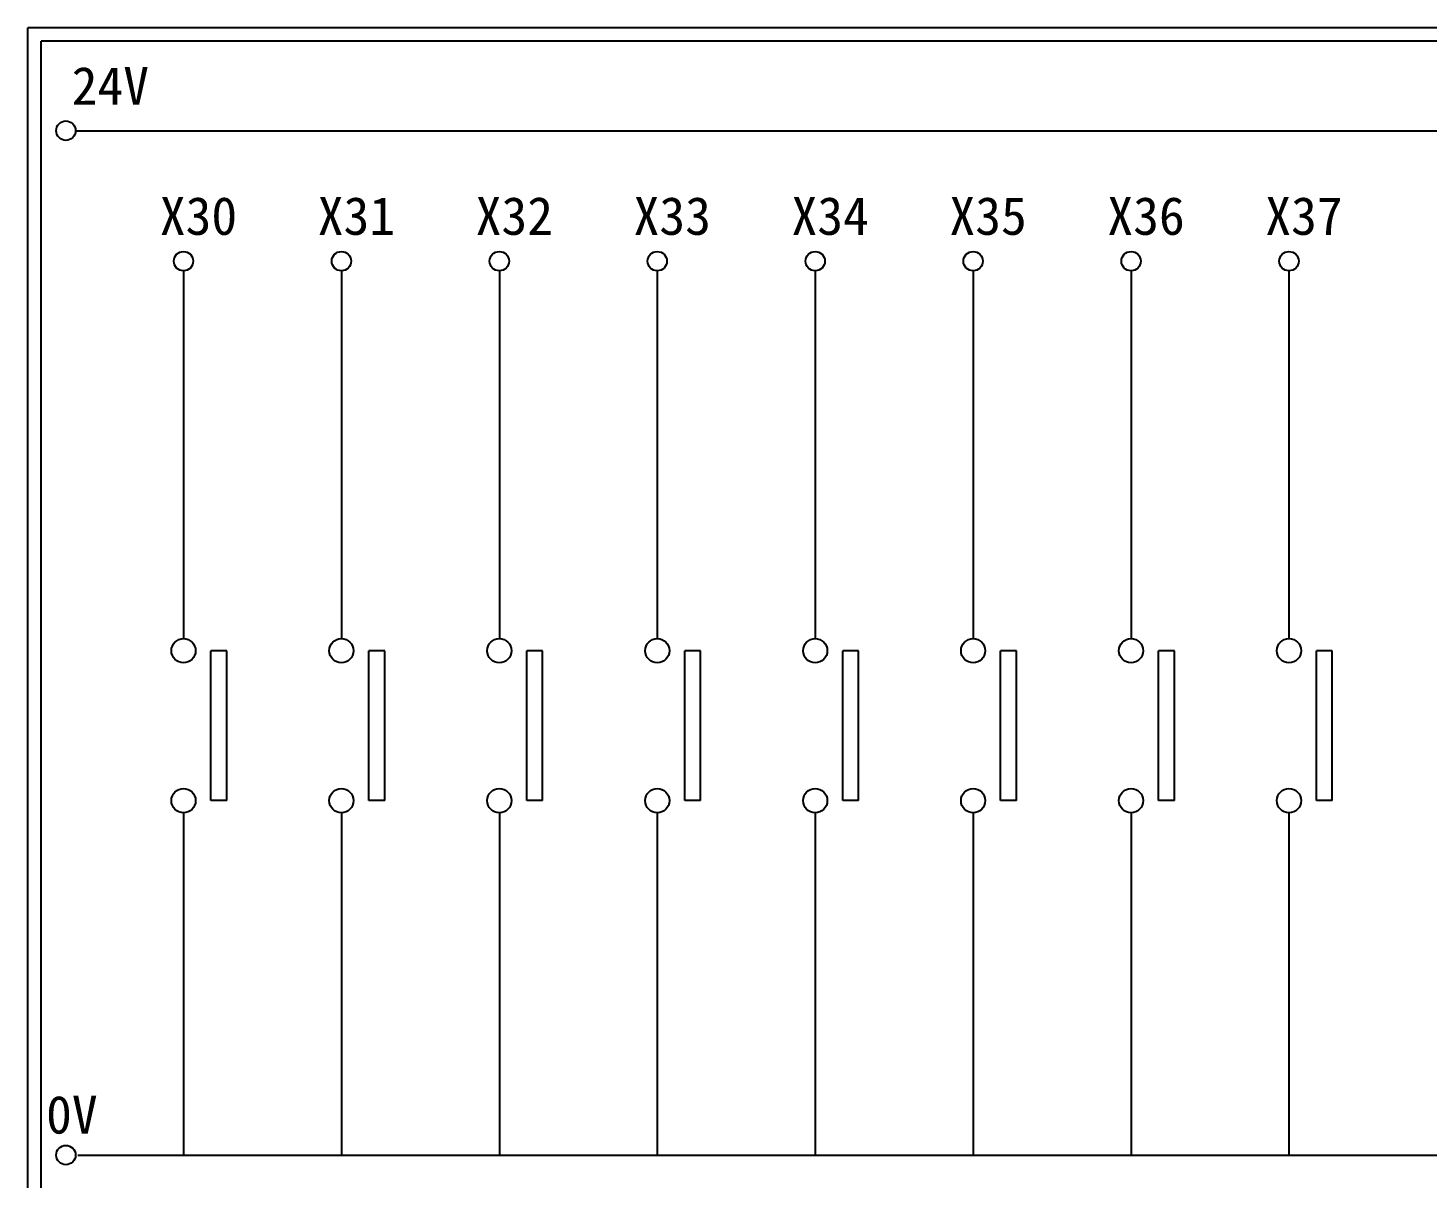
# Model space of a CAD drawing. Extents: x 325 to 612, y 3 to 207.
# Drawn here: x 325.3 to 458.2, y 97.8 to 207 of the extents above; entities that cross this region are included whole.
import ezdxf

# ---------------------------------------------------------------- set-up
doc = ezdxf.new("R2010")
doc.units = 0
doc.layers.get('0').update_dxf_attribs({"linetype": 'CONTINUOUS'})
doc.layers.add('圖框層', color=7, linetype='CONTINUOUS')
doc.layers.add('標尺寸層', color=3, linetype='CONTINUOUS')
doc.styles.add('STSL', font='kaiu.ttf')

msp = doc.modelspace()

# ---------------------------------------------------------------- linework, layer by layer
for p, q in [((344.2, 147.84), (342.7, 147.84)), ((359.2, 147.84), (357.7, 147.84)), ((374.2, 147.84), (372.7, 147.84)), ((389.2, 147.84), (387.7, 147.84)), ((404.2, 147.84), (402.7, 147.84)), ((404.2, 147.84), (402.7, 147.84)), ((419.2, 147.84), (417.7, 147.84)), ((434.2, 147.84), (432.7, 147.84)), ((449.2, 147.84), (447.7, 147.84)), ((344.2, 133.61), (342.7, 133.61)), ((359.2, 133.61), (357.7, 133.61)), ((374.2, 133.61), (372.7, 133.61)), ((389.2, 133.61), (387.7, 133.61)), ((404.2, 133.61), (402.7, 133.61)), ((404.2, 133.61), (402.7, 133.61)), ((419.2, 133.61), (417.7, 133.61)), ((434.2, 133.61), (432.7, 133.61)), ((449.2, 133.61), (447.7, 133.61))]:
    msp.add_line(p, q)
at = {"layer": '圖框層', "color": 7}
for p, q in [((612.32, 206.97), (325.32, 206.97)), ((325.32, 3), (325.32, 206.97)), ((611.07, 205.72), (326.57, 205.72)), ((326.57, 4.25), (326.57, 205.72))]:
    msp.add_line(p, q, dxfattribs=at)
at = {"layer": '標尺寸層', "color": 7}
for p, q in [((329.84, 197.22), (607.44, 197.22)), ((340.09, 183.91), (340.09, 148.99)), ((355.09, 183.91), (355.09, 148.99)), ((370.09, 183.91), (370.09, 148.99)), ((385.09, 183.91), (385.09, 148.99)), ((400.09, 183.91), (400.09, 148.99)), ((400.09, 183.91), (400.09, 148.99)), ((415.09, 183.91), (415.09, 148.99)), ((430.09, 183.91), (430.09, 148.99)), ((445.09, 183.91), (445.09, 148.99)), ((342.7, 133.61), (342.7, 147.84)), ((344.2, 133.61), (344.2, 147.84)), ((357.7, 133.61), (357.7, 147.84)), ((359.2, 133.61), (359.2, 147.84)), ((372.7, 133.61), (372.7, 147.84)), ((374.2, 133.61), (374.2, 147.84)), ((387.7, 133.61), (387.7, 147.84)), ((389.2, 133.61), (389.2, 147.84)), ((402.7, 133.61), (402.7, 147.84)), ((402.7, 133.61), (402.7, 147.84)), ((404.2, 133.61), (404.2, 147.84)), ((404.2, 133.61), (404.2, 147.84)), ((417.7, 133.61), (417.7, 147.84)), ((419.2, 133.61), (419.2, 147.84)), ((432.7, 133.61), (432.7, 147.84)), ((434.2, 133.61), (434.2, 147.84)), ((447.7, 133.61), (447.7, 147.84)), ((449.2, 133.61), (449.2, 147.84)), ((340.09, 132.46), (340.09, 99.96)), ((355.09, 132.46), (355.09, 99.96)), ((370.09, 132.46), (370.09, 99.96)), ((385.09, 132.46), (385.09, 99.96)), ((400.09, 132.46), (400.09, 99.96)), ((400.09, 132.46), (400.09, 99.96)), ((415.09, 132.46), (415.09, 99.96)), ((430.09, 132.46), (430.09, 99.96)), ((445.09, 132.46), (445.09, 99.96)), ((330.05, 99.96), (607.92, 99.96))]:
    msp.add_line(p, q, dxfattribs=at)
for centre, radius in [((328.92, 197.22), 0.92), ((340.09, 184.83), 0.92), ((355.09, 184.83), 0.92), ((370.09, 184.83), 0.92), ((385.09, 184.83), 0.92), ((400.09, 184.83), 0.92), ((400.09, 184.83), 0.92), ((415.09, 184.83), 0.92), ((430.09, 184.83), 0.92), ((445.09, 184.83), 0.92), ((340.09, 147.84), 1.15), ((355.09, 147.84), 1.15), ((370.09, 147.84), 1.15), ((385.09, 147.84), 1.15), ((400.09, 147.84), 1.15), ((400.09, 147.84), 1.15), ((415.09, 147.84), 1.15), ((430.09, 147.84), 1.15), ((445.09, 147.84), 1.15), ((340.09, 133.61), 1.15), ((355.09, 133.61), 1.15), ((370.09, 133.61), 1.15), ((385.09, 133.61), 1.15), ((400.09, 133.61), 1.15), ((400.09, 133.61), 1.15), ((415.09, 133.61), 1.15), ((430.09, 133.61), 1.15), ((445.09, 133.61), 1.15), ((328.92, 99.96), 0.92)]:
    msp.add_circle(centre, radius, dxfattribs=at)

# ---------------------------------------------------------------- texts
at = {"layer": '圖框層', "color": 4, "style": 'STSL'}
for s, p in [('24V', (329.47, 199.68)), ('X30', (337.84, 187.33)), ('X31', (352.84, 187.33)), ('X32', (367.84, 187.33)), ('X33', (382.84, 187.33)), ('X34', (397.84, 187.33)), ('X35', (412.84, 187.33)), ('X36', (427.84, 187.33)), ('X37', (442.84, 187.33)), ('0V', (327.04, 102))]:
    msp.add_text(s, height=3.6, dxfattribs=at).set_placement(p)

doc.saveas('drawing.dxf')
